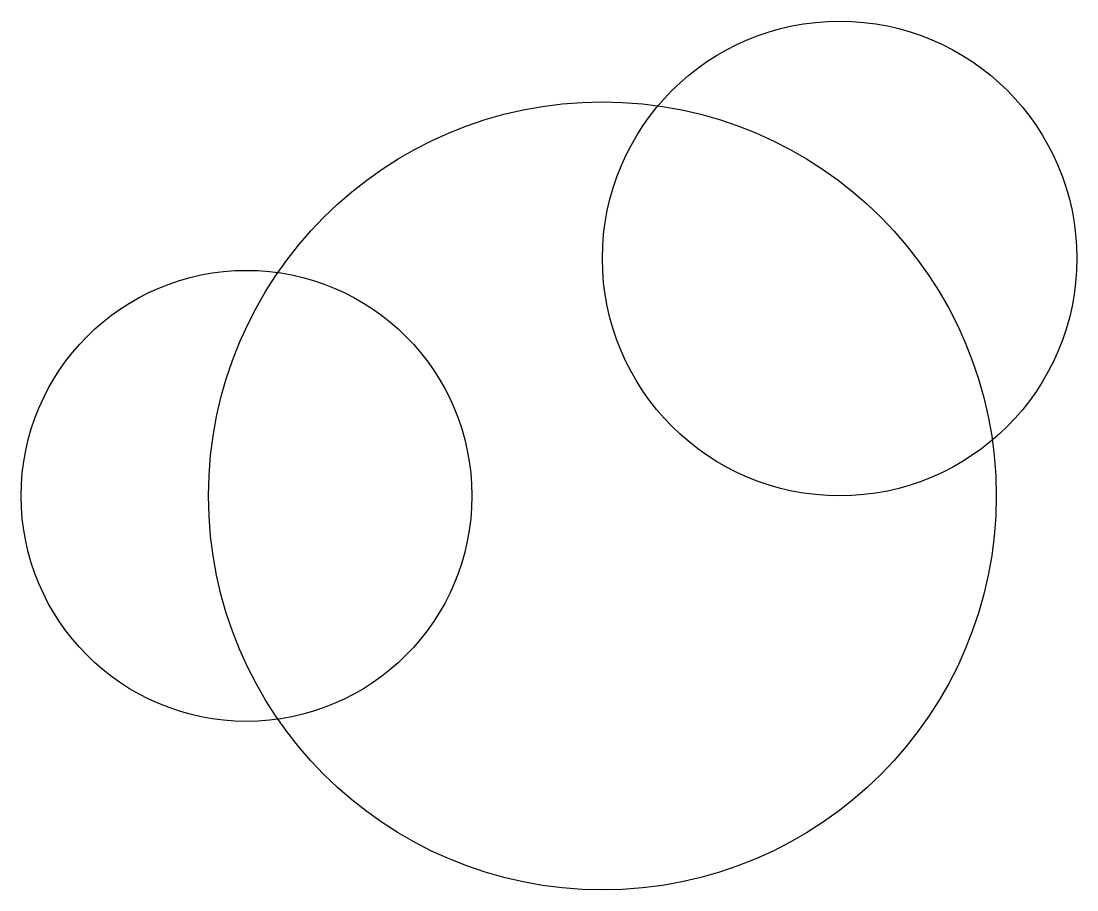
# Model space of a CAD drawing. Header units: inches. Extents: x -24.5 to 20, y -16.6 to 20.
import ezdxf

# ---------------------------------------------------------------- set-up
doc = ezdxf.new("R2010")
doc.units = ezdxf.units.IN
doc.header["$MEASUREMENT"] = 0

msp = doc.modelspace()

# ---------------------------------------------------------------- linework, layer by layer
for centre, radius in [((10, 10, 10), 10), ((0, 0), 16.6), ((-15, 0), 9.5)]:
    msp.add_circle(centre, radius)

doc.saveas('drawing.dxf')
